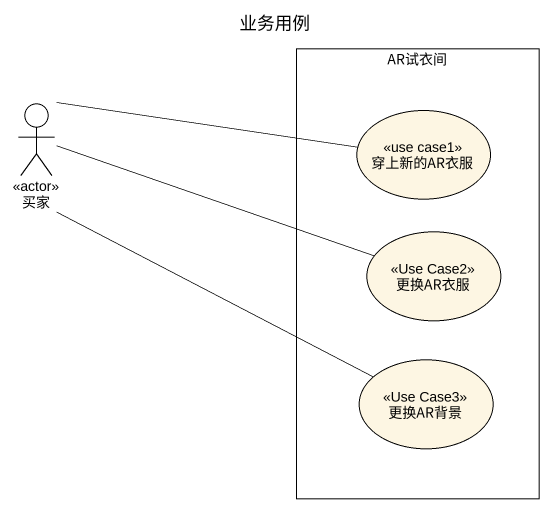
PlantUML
@startuml
title 业务用例
rectangle AR试衣间 {
  usecase 穿上新的AR衣服 <<use case1>>
  usecase 更换AR衣服 <<Use Case2>>
  usecase 更换AR背景 <<Use Case3>>
}
actor 买家 <<actor>>
买家 -right- 穿上新的AR衣服
买家 -right- 更换AR衣服
买家 -right- 更换AR背景
@enduml
